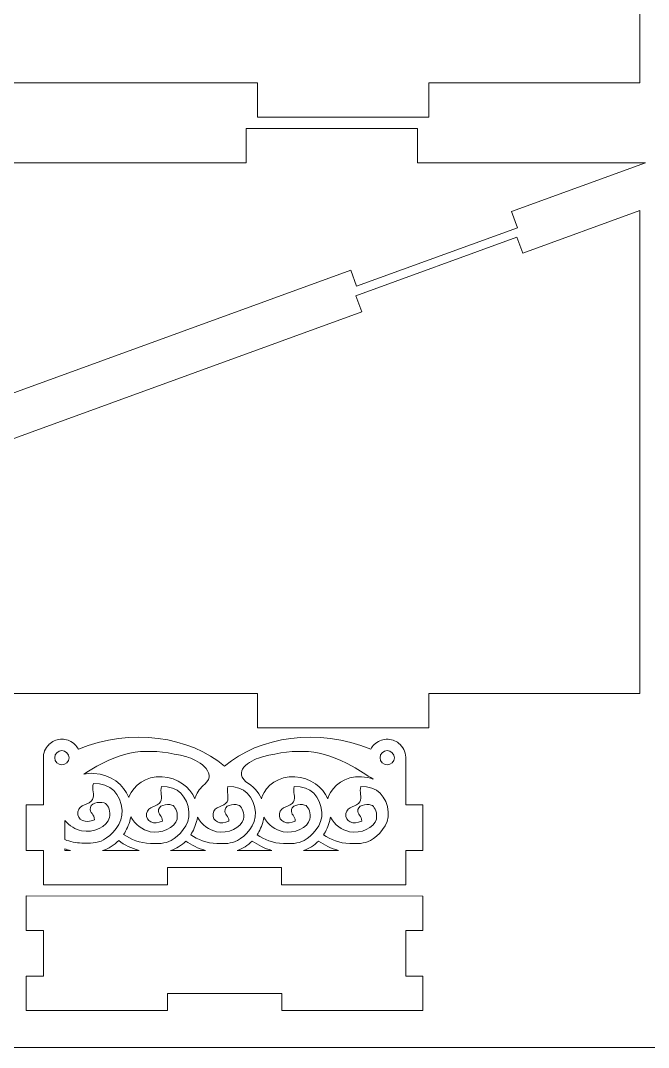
# Model space of a CAD drawing. Header units: millimetres. Extents: x -450 to 450, y -635 to 635.
# Drawn here: x -88.5 to 21.5, y 35.2 to 215.1 of the extents above; entities that cross this region are included whole.
import ezdxf

# ---------------------------------------------------------------- set-up
doc = ezdxf.new("R2010")
doc.units = ezdxf.units.MM
doc.header["$MEASUREMENT"] = 0
doc.layers.add('Camada 1', color=7, linetype='Continuous')

msp = doc.modelspace()

# ---------------------------------------------------------------- linework, layer by layer
at = {"layer": 'Camada 1', "color": 254, "lineweight": 20}
msp.add_lwpolyline([(-450, 35.1801), (450, 35.1801), (450, 635.1801), (-450, 635.1801), (-450, 35.1801)], close=True, dxfattribs=at)
at = {"layer": 'Camada 1', "color": 250, "lineweight": 20}
for points, knots in [([(-162.775, 230.2878), (-162.775, 230.2878), (-30.6665, 278.3714), (-30.6665, 278.3714), (-30.6665, 278.3714), (-30.6665, 278.3714), (-29.6405, 275.5523), (-29.6405, 275.5523), (-29.6405, 275.5523), (-29.6405, 275.5523), (-1.4497, 285.8129), (-1.4497, 285.8129), (-1.4497, 285.8129), (-1.4497, 285.8129), (-2.4757, 288.632), (-2.4757, 288.632), (-2.4757, 288.632), (-2.4757, 288.632), (21.0166, 297.1825), (21.0166, 297.1825), (21.0166, 297.1825), (21.0166, 297.1825), (-18.9834, 297.1825), (-18.9834, 297.1825), (-18.9834, 297.1825), (-18.9834, 297.1825), (-18.9834, 303.1825), (-18.9834, 303.1825), (-18.9834, 303.1825), (-18.9834, 303.1825), (-48.9834, 303.1825), (-48.9834, 303.1825), (-48.9834, 303.1825), (-48.9834, 303.1825), (-48.9834, 297.1825), (-48.9834, 297.1825), (-48.9834, 297.1825), (-48.9834, 297.1825), (-144.4986, 297.1825), (-144.4986, 297.1825), (-144.4986, 297.1825), (-144.4986, 297.1825), (-144.4986, 303.1825), (-144.4986, 303.1825), (-144.4986, 303.1825), (-144.4986, 303.1825), (-174.4986, 303.1825), (-174.4986, 303.1825), (-174.4986, 303.1825), (-174.4986, 303.1825), (-174.4986, 297.1825), (-174.4986, 297.1825), (-174.4986, 297.1825), (-174.4986, 297.1825), (-211.4986, 297.1825), (-211.4986, 297.1825), (-211.4986, 297.1825), (-211.4986, 297.1825), (-211.4986, 212.5539), (-211.4986, 212.5539), (-211.4986, 212.5539), (-211.4986, 212.5539), (-190.9658, 220.0272), (-190.9658, 220.0272), (-190.9658, 220.0272), (-190.9658, 220.0272), (-189.9397, 217.2081), (-189.9397, 217.2081), (-189.9397, 217.2081), (-189.9397, 217.2081), (-161.749, 227.4687), (-161.749, 227.4687), (-161.749, 227.4687), (-161.749, 227.4687), (-162.775, 230.2878), (-162.775, 230.2878)], [0, 0, 0, 0, 0.05, 0.05, 0.05, 0.05, 0.1, 0.1, 0.1, 0.1, 0.15, 0.15, 0.15, 0.15, 0.2, 0.2, 0.2, 0.2, 0.25, 0.25, 0.25, 0.25, 0.3, 0.3, 0.3, 0.3, 0.35, 0.35, 0.35, 0.35, 0.4, 0.4, 0.4, 0.4, 0.45, 0.45, 0.45, 0.45, 0.5, 0.5, 0.5, 0.5, 0.55, 0.55, 0.55, 0.55, 0.6, 0.6, 0.6, 0.6, 0.65, 0.65, 0.65, 0.65, 0.7, 0.7, 0.7, 0.7, 0.75, 0.75, 0.75, 0.75, 0.8, 0.8, 0.8, 0.8, 0.85, 0.85, 0.85, 0.85, 0.9, 0.9, 0.9, 0.9, 1, 1, 1, 1]), ([(-28.7208, 271.0796), (-28.7208, 271.0796), (-160.8293, 222.996), (-160.8293, 222.996), (-160.8293, 222.996), (-160.8293, 222.996), (-161.8553, 225.8151), (-161.8553, 225.8151), (-161.8553, 225.8151), (-161.8553, 225.8151), (-190.0461, 215.5545), (-190.0461, 215.5545), (-190.0461, 215.5545), (-190.0461, 215.5545), (-189.0201, 212.7354), (-189.0201, 212.7354), (-189.0201, 212.7354), (-189.0201, 212.7354), (-212.5124, 204.1849), (-212.5124, 204.1849), (-212.5124, 204.1849), (-212.5124, 204.1849), (-172.5124, 204.1849), (-172.5124, 204.1849), (-172.5124, 204.1849), (-172.5124, 204.1849), (-172.5124, 198.1849), (-172.5124, 198.1849), (-172.5124, 198.1849), (-172.5124, 198.1849), (-142.5124, 198.1849), (-142.5124, 198.1849), (-142.5124, 198.1849), (-142.5124, 198.1849), (-142.5124, 204.1849), (-142.5124, 204.1849), (-142.5124, 204.1849), (-142.5124, 204.1849), (-46.9972, 204.1849), (-46.9972, 204.1849), (-46.9972, 204.1849), (-46.9972, 204.1849), (-46.9972, 198.1849), (-46.9972, 198.1849), (-46.9972, 198.1849), (-46.9972, 198.1849), (-16.9972, 198.1849), (-16.9972, 198.1849), (-16.9972, 198.1849), (-16.9972, 198.1849), (-16.9972, 204.1849), (-16.9972, 204.1849), (-16.9972, 204.1849), (-16.9972, 204.1849), (20.0028, 204.1849), (20.0028, 204.1849), (20.0028, 204.1849), (20.0028, 204.1849), (20.0028, 288.8135), (20.0028, 288.8135), (20.0028, 288.8135), (20.0028, 288.8135), (-0.53, 281.3402), (-0.53, 281.3402), (-0.53, 281.3402), (-0.53, 281.3402), (-1.5561, 284.1593), (-1.5561, 284.1593), (-1.5561, 284.1593), (-1.5561, 284.1593), (-29.7468, 273.8987), (-29.7468, 273.8987), (-29.7468, 273.8987), (-29.7468, 273.8987), (-28.7208, 271.0796), (-28.7208, 271.0796)], [0, 0, 0, 0, 0.05, 0.05, 0.05, 0.05, 0.1, 0.1, 0.1, 0.1, 0.15, 0.15, 0.15, 0.15, 0.2, 0.2, 0.2, 0.2, 0.25, 0.25, 0.25, 0.25, 0.3, 0.3, 0.3, 0.3, 0.35, 0.35, 0.35, 0.35, 0.4, 0.4, 0.4, 0.4, 0.45, 0.45, 0.45, 0.45, 0.5, 0.5, 0.5, 0.5, 0.55, 0.55, 0.55, 0.55, 0.6, 0.6, 0.6, 0.6, 0.65, 0.65, 0.65, 0.65, 0.7, 0.7, 0.7, 0.7, 0.75, 0.75, 0.75, 0.75, 0.8, 0.8, 0.8, 0.8, 0.85, 0.85, 0.85, 0.85, 0.9, 0.9, 0.9, 0.9, 1, 1, 1, 1]), ([(-162.775, 123.2902), (-162.775, 123.2902), (-30.6665, 171.3738), (-30.6665, 171.3738), (-30.6665, 171.3738), (-30.6665, 171.3738), (-29.6405, 168.5547), (-29.6405, 168.5547), (-29.6405, 168.5547), (-29.6405, 168.5547), (-1.4497, 178.8153), (-1.4497, 178.8153), (-1.4497, 178.8153), (-1.4497, 178.8153), (-2.4757, 181.6344), (-2.4757, 181.6344), (-2.4757, 181.6344), (-2.4757, 181.6344), (21.0166, 190.1849), (21.0166, 190.1849), (21.0166, 190.1849), (21.0166, 190.1849), (-18.9834, 190.1849), (-18.9834, 190.1849), (-18.9834, 190.1849), (-18.9834, 190.1849), (-18.9834, 196.1849), (-18.9834, 196.1849), (-18.9834, 196.1849), (-18.9834, 196.1849), (-48.9834, 196.1849), (-48.9834, 196.1849), (-48.9834, 196.1849), (-48.9834, 196.1849), (-48.9834, 190.1849), (-48.9834, 190.1849), (-48.9834, 190.1849), (-48.9834, 190.1849), (-144.4986, 190.1849), (-144.4986, 190.1849), (-144.4986, 190.1849), (-144.4986, 190.1849), (-144.4986, 196.1849), (-144.4986, 196.1849), (-144.4986, 196.1849), (-144.4986, 196.1849), (-174.4986, 196.1849), (-174.4986, 196.1849), (-174.4986, 196.1849), (-174.4986, 196.1849), (-174.4986, 190.1849), (-174.4986, 190.1849), (-174.4986, 190.1849), (-174.4986, 190.1849), (-211.4986, 190.1849), (-211.4986, 190.1849), (-211.4986, 190.1849), (-211.4986, 190.1849), (-211.4986, 105.5563), (-211.4986, 105.5563), (-211.4986, 105.5563), (-211.4986, 105.5563), (-190.9658, 113.0296), (-190.9658, 113.0296), (-190.9658, 113.0296), (-190.9658, 113.0296), (-189.9397, 110.2105), (-189.9397, 110.2105), (-189.9397, 110.2105), (-189.9397, 110.2105), (-161.749, 120.4711), (-161.749, 120.4711), (-161.749, 120.4711), (-161.749, 120.4711), (-162.775, 123.2902), (-162.775, 123.2902)], [0, 0, 0, 0, 0.05, 0.05, 0.05, 0.05, 0.1, 0.1, 0.1, 0.1, 0.15, 0.15, 0.15, 0.15, 0.2, 0.2, 0.2, 0.2, 0.25, 0.25, 0.25, 0.25, 0.3, 0.3, 0.3, 0.3, 0.35, 0.35, 0.35, 0.35, 0.4, 0.4, 0.4, 0.4, 0.45, 0.45, 0.45, 0.45, 0.5, 0.5, 0.5, 0.5, 0.55, 0.55, 0.55, 0.55, 0.6, 0.6, 0.6, 0.6, 0.65, 0.65, 0.65, 0.65, 0.7, 0.7, 0.7, 0.7, 0.75, 0.75, 0.75, 0.75, 0.8, 0.8, 0.8, 0.8, 0.85, 0.85, 0.85, 0.85, 0.9, 0.9, 0.9, 0.9, 1, 1, 1, 1]), ([(-28.7208, 164.082), (-28.7208, 164.082), (-160.8293, 115.9984), (-160.8293, 115.9984), (-160.8293, 115.9984), (-160.8293, 115.9984), (-161.8553, 118.8175), (-161.8553, 118.8175), (-161.8553, 118.8175), (-161.8553, 118.8175), (-190.0461, 108.5569), (-190.0461, 108.5569), (-190.0461, 108.5569), (-190.0461, 108.5569), (-189.0201, 105.7378), (-189.0201, 105.7378), (-189.0201, 105.7378), (-189.0201, 105.7378), (-212.5124, 97.1873), (-212.5124, 97.1873), (-212.5124, 97.1873), (-212.5124, 97.1873), (-172.5124, 97.1873), (-172.5124, 97.1873), (-172.5124, 97.1873), (-172.5124, 97.1873), (-172.5124, 91.1873), (-172.5124, 91.1873), (-172.5124, 91.1873), (-172.5124, 91.1873), (-142.5124, 91.1873), (-142.5124, 91.1873), (-142.5124, 91.1873), (-142.5124, 91.1873), (-142.5124, 97.1873), (-142.5124, 97.1873), (-142.5124, 97.1873), (-142.5124, 97.1873), (-46.9972, 97.1873), (-46.9972, 97.1873), (-46.9972, 97.1873), (-46.9972, 97.1873), (-46.9972, 91.1873), (-46.9972, 91.1873), (-46.9972, 91.1873), (-46.9972, 91.1873), (-16.9972, 91.1873), (-16.9972, 91.1873), (-16.9972, 91.1873), (-16.9972, 91.1873), (-16.9972, 97.1873), (-16.9972, 97.1873), (-16.9972, 97.1873), (-16.9972, 97.1873), (20.0028, 97.1873), (20.0028, 97.1873), (20.0028, 97.1873), (20.0028, 97.1873), (20.0028, 181.8159), (20.0028, 181.8159), (20.0028, 181.8159), (20.0028, 181.8159), (-0.53, 174.3426), (-0.53, 174.3426), (-0.53, 174.3426), (-0.53, 174.3426), (-1.5561, 177.1617), (-1.5561, 177.1617), (-1.5561, 177.1617), (-1.5561, 177.1617), (-29.7468, 166.9011), (-29.7468, 166.9011), (-29.7468, 166.9011), (-29.7468, 166.9011), (-28.7208, 164.082), (-28.7208, 164.082)], [0, 0, 0, 0, 0.05, 0.05, 0.05, 0.05, 0.1, 0.1, 0.1, 0.1, 0.15, 0.15, 0.15, 0.15, 0.2, 0.2, 0.2, 0.2, 0.25, 0.25, 0.25, 0.25, 0.3, 0.3, 0.3, 0.3, 0.35, 0.35, 0.35, 0.35, 0.4, 0.4, 0.4, 0.4, 0.45, 0.45, 0.45, 0.45, 0.5, 0.5, 0.5, 0.5, 0.55, 0.55, 0.55, 0.55, 0.6, 0.6, 0.6, 0.6, 0.65, 0.65, 0.65, 0.65, 0.7, 0.7, 0.7, 0.7, 0.75, 0.75, 0.75, 0.75, 0.8, 0.8, 0.8, 0.8, 0.85, 0.85, 0.85, 0.85, 0.9, 0.9, 0.9, 0.9, 1, 1, 1, 1]), ([(-27.1446, 87.4483), (-36.3637, 91.2629), (-46.6922, 89.6362), (-52.7638, 84.4697), (-52.7638, 84.4697), (-58.8354, 89.6362), (-69.1643, 91.263), (-78.3836, 87.4483), (-78.3836, 87.4483), (-78.536, 87.7396), (-78.7353, 88.0126), (-78.9818, 88.2557), (-78.9818, 88.2557), (-79.5486, 88.8146), (-80.2694, 89.1232), (-81.0062, 89.1815), (-81.0062, 89.1815), (-81.1791, 89.1953), (-81.3529, 89.1952), (-81.5258, 89.1812), (-81.5258, 89.1812), (-82.2613, 89.1221), (-82.9804, 88.8136), (-83.5461, 88.2557), (-83.5461, 88.2557), (-83.5461, 88.2557), (-83.5748, 88.2269), (-83.5748, 88.2269), (-83.5748, 88.2269), (-84.1939, 87.6009), (-84.5324, 86.7506), (-84.5131, 85.8704), (-84.5131, 85.8704), (-84.5131, 85.8704), (-84.5139, 85.8143), (-84.5139, 85.8143), (-84.5139, 85.8143), (-84.5139, 85.8143), (-84.5139, 77.6918), (-84.5139, 77.6918), (-84.5139, 77.6918), (-84.5139, 77.6918), (-87.5139, 77.6918), (-87.5139, 77.6918), (-87.5139, 77.6918), (-87.5139, 77.6918), (-87.5139, 69.6919), (-87.5139, 69.6919), (-87.5139, 69.6919), (-87.5139, 69.6919), (-84.5139, 69.6919), (-84.5139, 69.6919), (-84.5139, 69.6919), (-84.5139, 69.6919), (-84.5139, 63.6919), (-84.5139, 63.6919), (-84.5139, 63.6919), (-84.5139, 63.6919), (-62.764, 63.6919), (-62.764, 63.6919), (-62.764, 63.6919), (-62.764, 63.6919), (-62.764, 66.6919), (-62.764, 66.6919), (-62.764, 66.6919), (-62.764, 66.6919), (-42.7641, 66.6919), (-42.7641, 66.6919), (-42.7641, 66.6919), (-42.7641, 66.6919), (-42.7641, 63.6919), (-42.7641, 63.6919), (-42.7641, 63.6919), (-42.7641, 63.6919), (-21.0142, 63.6919), (-21.0142, 63.6919), (-21.0142, 63.6919), (-21.0142, 63.6919), (-21.0158, 69.6919), (-21.0158, 69.6919), (-21.0158, 69.6919), (-21.0158, 69.6919), (-18.0142, 69.6919), (-18.0142, 69.6919), (-18.0142, 69.6919), (-18.0142, 69.6919), (-18.0142, 77.6918), (-18.0142, 77.6918), (-18.0142, 77.6918), (-18.0142, 77.6918), (-21.018, 77.6918), (-21.018, 77.6918), (-21.018, 77.6918), (-21.018, 77.6918), (-21.0202, 85.7301), (-21.0202, 85.7301), (-21.0202, 85.7301), (-21.0118, 86.639), (-21.2836, 87.5669), (-21.982, 88.2557), (-21.982, 88.2557), (-22.5743, 88.8399), (-23.3349, 89.1506), (-24.1063, 89.1879), (-24.1063, 89.1879), (-24.2156, 89.1932), (-24.3252, 89.193), (-24.4345, 89.1873), (-24.4345, 89.1873), (-25.2016, 89.1473), (-25.9572, 88.8367), (-26.5464, 88.2557), (-26.5464, 88.2557), (-26.7929, 88.0126), (-26.9922, 87.7396), (-27.1446, 87.4483)], [0, 0, 0, 0, 0.03333333, 0.03333333, 0.03333333, 0.03333333, 0.06666667, 0.06666667, 0.06666667, 0.06666667, 0.1, 0.1, 0.1, 0.1, 0.13333333, 0.13333333, 0.13333333, 0.13333333, 0.16666667, 0.16666667, 0.16666667, 0.16666667, 0.2, 0.2, 0.2, 0.2, 0.23333333, 0.23333333, 0.23333333, 0.23333333, 0.26666667, 0.26666667, 0.26666667, 0.26666667, 0.3, 0.3, 0.3, 0.3, 0.33333333, 0.33333333, 0.33333333, 0.33333333, 0.36666667, 0.36666667, 0.36666667, 0.36666667, 0.4, 0.4, 0.4, 0.4, 0.43333333, 0.43333333, 0.43333333, 0.43333333, 0.46666667, 0.46666667, 0.46666667, 0.46666667, 0.5, 0.5, 0.5, 0.5, 0.53333333, 0.53333333, 0.53333333, 0.53333333, 0.56666667, 0.56666667, 0.56666667, 0.56666667, 0.6, 0.6, 0.6, 0.6, 0.63333333, 0.63333333, 0.63333333, 0.63333333, 0.66666667, 0.66666667, 0.66666667, 0.66666667, 0.7, 0.7, 0.7, 0.7, 0.73333333, 0.73333333, 0.73333333, 0.73333333, 0.76666667, 0.76666667, 0.76666667, 0.76666667, 0.8, 0.8, 0.8, 0.8, 0.83333333, 0.83333333, 0.83333333, 0.83333333, 0.86666667, 0.86666667, 0.86666667, 0.86666667, 0.9, 0.9, 0.9, 0.9, 0.93333333, 0.93333333, 0.93333333, 0.93333333, 1, 1, 1, 1]), ([(-80.014, 85.9418), (-80.014, 85.2587), (-80.5865, 84.6918), (-81.264, 84.6918), (-81.264, 84.6918), (-81.9471, 84.6918), (-82.514, 85.2643), (-82.514, 85.9418), (-82.514, 85.9418), (-82.514, 86.6248), (-81.9415, 87.1918), (-81.264, 87.1918), (-81.264, 87.1918), (-80.5809, 87.1918), (-80.014, 86.6192), (-80.014, 85.9418)], [0, 0, 0, 0, 0.2, 0.2, 0.2, 0.2, 0.4, 0.4, 0.4, 0.4, 0.6, 0.6, 0.6, 0.6, 1, 1, 1, 1]), ([(-69.4529, 79.1922), (-69.4529, 79.1922), (-69.5257, 78.9787), (-69.5257, 78.9787), (-69.5257, 78.9787), (-70.4315, 81.2332), (-72.6567, 83.0213), (-75.6462, 83.2092), (-75.6462, 83.2092), (-76.2666, 83.2482), (-76.8599, 83.1956), (-77.4168, 83.0712), (-77.4168, 83.0712), (-76.6908, 83.5364), (-75.9344, 84.0114), (-75.1269, 84.4667), (-75.1269, 84.4667), (-69.6585, 87.5501), (-65.4243, 87.6193), (-59.3921, 86.1), (-59.3921, 86.1), (-57.7844, 85.6951), (-53.8132, 83.4925), (-56.2295, 81.2995), (-56.2295, 81.2995), (-56.9813, 80.6933), (-57.5325, 79.9438), (-57.8112, 79.1922), (-57.8112, 79.1922), (-57.865, 79.0473), (-57.9104, 78.903), (-57.948, 78.7595), (-57.948, 78.7595), (-58.8626, 80.8244), (-60.9491, 82.4388), (-63.7235, 82.6131), (-63.7235, 82.6131), (-66.5448, 82.7904), (-68.7838, 80.9967), (-69.4529, 79.1922)], [0, 0, 0, 0, 0.09090909, 0.09090909, 0.09090909, 0.09090909, 0.18181818, 0.18181818, 0.18181818, 0.18181818, 0.27272727, 0.27272727, 0.27272727, 0.27272727, 0.36363636, 0.36363636, 0.36363636, 0.36363636, 0.45454545, 0.45454545, 0.45454545, 0.45454545, 0.54545455, 0.54545455, 0.54545455, 0.54545455, 0.63636364, 0.63636364, 0.63636364, 0.63636364, 0.72727273, 0.72727273, 0.72727273, 0.72727273, 0.81818182, 0.81818182, 0.81818182, 0.81818182, 1, 1, 1, 1]), ([(-40.4402, 82.6131), (-43.2615, 82.7904), (-45.5005, 80.9967), (-46.1696, 79.1922), (-46.1696, 79.1922), (-46.2234, 79.0472), (-46.2687, 78.9028), (-46.3063, 78.7593), (-46.3063, 78.7593), (-46.8424, 79.9696), (-47.781, 81.0249), (-49.0256, 81.7273), (-49.0256, 81.7273), (-51.4419, 83.92), (-47.7438, 85.6951), (-46.136, 86.1), (-46.136, 86.1), (-40.1038, 87.6194), (-35.8696, 87.5501), (-30.4013, 84.4667), (-30.4013, 84.4667), (-29.0668, 83.7141), (-27.8716, 82.9085), (-26.7231, 82.1807), (-26.7231, 82.1807), (-27.3592, 82.4158), (-28.0541, 82.5663), (-28.7986, 82.6131), (-28.7986, 82.6131), (-31.6198, 82.7904), (-33.8588, 80.9967), (-34.5279, 79.1922), (-34.5279, 79.1922), (-34.5817, 79.0472), (-34.627, 78.9028), (-34.6646, 78.7593), (-34.6646, 78.7593), (-35.5793, 80.8244), (-37.6657, 82.4388), (-40.4402, 82.6131)], [0, 0, 0, 0, 0.09090909, 0.09090909, 0.09090909, 0.09090909, 0.18181818, 0.18181818, 0.18181818, 0.18181818, 0.27272727, 0.27272727, 0.27272727, 0.27272727, 0.36363636, 0.36363636, 0.36363636, 0.36363636, 0.45454545, 0.45454545, 0.45454545, 0.45454545, 0.54545455, 0.54545455, 0.54545455, 0.54545455, 0.63636364, 0.63636364, 0.63636364, 0.63636364, 0.72727273, 0.72727273, 0.72727273, 0.72727273, 0.81818182, 0.81818182, 0.81818182, 0.81818182, 1, 1, 1, 1]), ([(-24.2642, 84.6918), (-24.9473, 84.6918), (-25.5142, 85.2643), (-25.5142, 85.9418), (-25.5142, 85.9418), (-25.5142, 86.6248), (-24.9417, 87.1918), (-24.2642, 87.1918), (-24.2642, 87.1918), (-23.5811, 87.1918), (-23.0142, 86.6192), (-23.0142, 85.9418), (-23.0142, 85.9418), (-23.0142, 85.2587), (-23.5867, 84.6918), (-24.2642, 84.6918)], [0, 0, 0, 0, 0.2, 0.2, 0.2, 0.2, 0.4, 0.4, 0.4, 0.4, 0.6, 0.6, 0.6, 0.6, 1, 1, 1, 1]), ([(-70.7212, 76.7536), (-70.5005, 74.3708), (-72.5855, 72.2855), (-73.9727, 71.5492), (-73.9727, 71.5492), (-75.0842, 70.9592), (-76.441, 70.9182), (-77.7509, 70.9815), (-77.7509, 70.9815), (-78.8512, 71.0345), (-79.837, 71.2504), (-80.7235, 71.5946), (-80.7235, 71.5946), (-80.7235, 71.5946), (-80.7235, 74.9472), (-80.7235, 74.9472), (-80.7235, 74.9472), (-79.9428, 74.0267), (-78.875, 73.3725), (-77.8122, 73.15), (-77.8122, 73.15), (-75.7748, 72.7238), (-73.2883, 73.8065), (-72.8976, 75.4546), (-72.8976, 75.4546), (-72.6675, 76.4252), (-73.1551, 77.626), (-73.5994, 77.9161), (-73.5994, 77.9161), (-74.1892, 78.3006), (-76.0873, 78.1994), (-76.2672, 77.2231), (-76.2672, 77.2231), (-76.4641, 76.1569), (-75.54, 76.1619), (-75.5743, 75.0716), (-75.5743, 75.0716), (-77.0984, 74.3635), (-78.6732, 74.9461), (-78.4592, 76.4662), (-78.4592, 76.4662), (-78.264, 77.8538), (-76.4389, 77.6407), (-75.912, 78.6285), (-75.912, 78.6285), (-75.461, 79.4736), (-76.0577, 80.4553), (-75.7541, 81.4232), (-75.7541, 81.4232), (-72.7051, 81.5688), (-70.9782, 79.5346), (-70.7212, 76.7536)], [0, 0, 0, 0, 0.07142857, 0.07142857, 0.07142857, 0.07142857, 0.14285714, 0.14285714, 0.14285714, 0.14285714, 0.21428571, 0.21428571, 0.21428571, 0.21428571, 0.28571429, 0.28571429, 0.28571429, 0.28571429, 0.35714286, 0.35714286, 0.35714286, 0.35714286, 0.42857143, 0.42857143, 0.42857143, 0.42857143, 0.5, 0.5, 0.5, 0.5, 0.57142857, 0.57142857, 0.57142857, 0.57142857, 0.64285714, 0.64285714, 0.64285714, 0.64285714, 0.71428571, 0.71428571, 0.71428571, 0.71428571, 0.78571429, 0.78571429, 0.78571429, 0.78571429, 0.85714286, 0.85714286, 0.85714286, 0.85714286, 1, 1, 1, 1]), ([(-59.0093, 76.4339), (-58.798, 74.1529), (-60.7938, 72.1568), (-62.1216, 71.452), (-62.1216, 71.452), (-63.1856, 70.8873), (-64.4843, 70.848), (-65.7382, 70.9086), (-65.7382, 70.9086), (-67.6326, 70.9999), (-69.1725, 71.5952), (-70.4421, 72.5034), (-70.4421, 72.5034), (-69.9517, 73.2475), (-69.5537, 74.1352), (-69.2765, 75.183), (-69.2765, 75.183), (-69.2413, 75.316), (-69.2115, 75.4493), (-69.1859, 75.5829), (-69.1859, 75.5829), (-68.4642, 74.2462), (-67.1263, 73.2626), (-65.7969, 72.9843), (-65.7969, 72.9843), (-63.8466, 72.5764), (-61.4665, 73.6128), (-61.0925, 75.1903), (-61.0925, 75.1903), (-60.8723, 76.1194), (-61.339, 77.2688), (-61.7643, 77.5465), (-61.7643, 77.5465), (-62.3289, 77.9146), (-64.1458, 77.8177), (-64.318, 76.8832), (-64.318, 76.8832), (-64.5064, 75.8626), (-63.6219, 75.8674), (-63.6547, 74.8237), (-63.6547, 74.8237), (-65.1136, 74.1459), (-66.621, 74.7036), (-66.4162, 76.1587), (-66.4162, 76.1587), (-66.2293, 77.4869), (-64.4823, 77.2829), (-63.978, 78.2284), (-63.978, 78.2284), (-63.5463, 79.0374), (-64.1174, 79.9771), (-63.8268, 80.9036), (-63.8268, 80.9036), (-60.9083, 81.0429), (-59.2553, 79.0958), (-59.0093, 76.4339)], [0, 0, 0, 0, 0.06666667, 0.06666667, 0.06666667, 0.06666667, 0.13333333, 0.13333333, 0.13333333, 0.13333333, 0.2, 0.2, 0.2, 0.2, 0.26666667, 0.26666667, 0.26666667, 0.26666667, 0.33333333, 0.33333333, 0.33333333, 0.33333333, 0.4, 0.4, 0.4, 0.4, 0.46666667, 0.46666667, 0.46666667, 0.46666667, 0.53333333, 0.53333333, 0.53333333, 0.53333333, 0.6, 0.6, 0.6, 0.6, 0.66666667, 0.66666667, 0.66666667, 0.66666667, 0.73333333, 0.73333333, 0.73333333, 0.73333333, 0.8, 0.8, 0.8, 0.8, 0.86666667, 0.86666667, 0.86666667, 0.86666667, 1, 1, 1, 1]), ([(-50.48, 71.452), (-51.544, 70.8873), (-52.8427, 70.848), (-54.0966, 70.9086), (-54.0966, 70.9086), (-55.9409, 70.9975), (-57.449, 71.5641), (-58.699, 72.432), (-58.699, 72.432), (-58.2494, 73.1306), (-57.8835, 73.9584), (-57.6264, 74.9304), (-57.6264, 74.9304), (-57.5752, 75.1239), (-57.5354, 75.3182), (-57.5052, 75.5129), (-57.5052, 75.5129), (-56.7751, 74.2119), (-55.4614, 73.2577), (-54.1553, 72.9843), (-54.1553, 72.9843), (-52.205, 72.5764), (-49.8249, 73.6128), (-49.4509, 75.1903), (-49.4509, 75.1903), (-49.2307, 76.1194), (-49.6974, 77.2688), (-50.1227, 77.5465), (-50.1227, 77.5465), (-50.6873, 77.9146), (-52.5042, 77.8177), (-52.6764, 76.8832), (-52.6764, 76.8832), (-52.8648, 75.8626), (-51.9803, 75.8674), (-52.0131, 74.8237), (-52.0131, 74.8237), (-53.472, 74.1459), (-54.9794, 74.7036), (-54.7746, 76.1587), (-54.7746, 76.1587), (-54.5877, 77.4869), (-52.8407, 77.2829), (-52.3364, 78.2284), (-52.3364, 78.2284), (-51.9047, 79.0374), (-52.4758, 79.9771), (-52.1852, 80.9036), (-52.1852, 80.9036), (-49.2667, 81.0429), (-47.6137, 79.0958), (-47.3677, 76.4339), (-47.3677, 76.4339), (-47.1564, 74.1529), (-49.1522, 72.1568), (-50.48, 71.452)], [0, 0, 0, 0, 0.06666667, 0.06666667, 0.06666667, 0.06666667, 0.13333333, 0.13333333, 0.13333333, 0.13333333, 0.2, 0.2, 0.2, 0.2, 0.26666667, 0.26666667, 0.26666667, 0.26666667, 0.33333333, 0.33333333, 0.33333333, 0.33333333, 0.4, 0.4, 0.4, 0.4, 0.46666667, 0.46666667, 0.46666667, 0.46666667, 0.53333333, 0.53333333, 0.53333333, 0.53333333, 0.6, 0.6, 0.6, 0.6, 0.66666667, 0.66666667, 0.66666667, 0.66666667, 0.73333333, 0.73333333, 0.73333333, 0.73333333, 0.8, 0.8, 0.8, 0.8, 0.86666667, 0.86666667, 0.86666667, 0.86666667, 1, 1, 1, 1]), ([(-40.5435, 80.9036), (-37.625, 81.0429), (-35.972, 79.0958), (-35.726, 76.4339), (-35.726, 76.4339), (-35.5147, 74.1529), (-37.5105, 72.1568), (-38.8383, 71.452), (-38.8383, 71.452), (-39.9023, 70.8873), (-41.201, 70.848), (-42.4549, 70.9086), (-42.4549, 70.9086), (-44.2992, 70.9975), (-45.8074, 71.5641), (-47.0574, 72.432), (-47.0574, 72.432), (-46.6078, 73.1306), (-46.2419, 73.9584), (-45.9848, 74.9304), (-45.9848, 74.9304), (-45.9336, 75.1239), (-45.8937, 75.3181), (-45.8636, 75.5127), (-45.8636, 75.5127), (-45.1334, 74.2119), (-43.8196, 73.2578), (-42.5136, 72.9843), (-42.5136, 72.9843), (-40.5633, 72.5764), (-38.1832, 73.6128), (-37.8092, 75.1903), (-37.8092, 75.1903), (-37.589, 76.1194), (-38.0557, 77.2688), (-38.481, 77.5465), (-38.481, 77.5465), (-39.0456, 77.9146), (-40.8625, 77.8177), (-41.0347, 76.8832), (-41.0347, 76.8832), (-41.2231, 75.8626), (-40.3386, 75.8674), (-40.3714, 74.8237), (-40.3714, 74.8237), (-41.8303, 74.1459), (-43.3377, 74.7036), (-43.1329, 76.1587), (-43.1329, 76.1587), (-42.946, 77.4869), (-41.199, 77.2829), (-40.6947, 78.2284), (-40.6947, 78.2284), (-40.263, 79.0374), (-40.8341, 79.9771), (-40.5435, 80.9036)], [0, 0, 0, 0, 0.06666667, 0.06666667, 0.06666667, 0.06666667, 0.13333333, 0.13333333, 0.13333333, 0.13333333, 0.2, 0.2, 0.2, 0.2, 0.26666667, 0.26666667, 0.26666667, 0.26666667, 0.33333333, 0.33333333, 0.33333333, 0.33333333, 0.4, 0.4, 0.4, 0.4, 0.46666667, 0.46666667, 0.46666667, 0.46666667, 0.53333333, 0.53333333, 0.53333333, 0.53333333, 0.6, 0.6, 0.6, 0.6, 0.66666667, 0.66666667, 0.66666667, 0.66666667, 0.73333333, 0.73333333, 0.73333333, 0.73333333, 0.8, 0.8, 0.8, 0.8, 0.86666667, 0.86666667, 0.86666667, 0.86666667, 1, 1, 1, 1]), ([(-24.0844, 76.4339), (-23.8731, 74.1529), (-25.8689, 72.1568), (-27.1967, 71.452), (-27.1967, 71.452), (-28.2607, 70.8873), (-29.5594, 70.848), (-30.8133, 70.9086), (-30.8133, 70.9086), (-32.6575, 70.9975), (-34.1657, 71.5641), (-35.4157, 72.432), (-35.4157, 72.432), (-34.9661, 73.1306), (-34.6002, 73.9584), (-34.3431, 74.9304), (-34.3431, 74.9304), (-34.2919, 75.1239), (-34.252, 75.3181), (-34.2219, 75.5127), (-34.2219, 75.5127), (-33.4917, 74.2119), (-32.1779, 73.2578), (-30.872, 72.9843), (-30.872, 72.9843), (-28.9217, 72.5764), (-26.5416, 73.6128), (-26.1676, 75.1903), (-26.1676, 75.1903), (-25.9474, 76.1194), (-26.4141, 77.2688), (-26.8394, 77.5465), (-26.8394, 77.5465), (-27.404, 77.9146), (-29.2209, 77.8177), (-29.3931, 76.8832), (-29.3931, 76.8832), (-29.5815, 75.8626), (-28.697, 75.8674), (-28.7298, 74.8237), (-28.7298, 74.8237), (-30.1887, 74.1459), (-31.696, 74.7036), (-31.4912, 76.1587), (-31.4912, 76.1587), (-31.3043, 77.4869), (-29.5574, 77.2829), (-29.0531, 78.2284), (-29.0531, 78.2284), (-28.6214, 79.0374), (-29.1925, 79.9771), (-28.9019, 80.9036), (-28.9019, 80.9036), (-25.9834, 81.0429), (-24.3304, 79.0958), (-24.0844, 76.4339)], [0, 0, 0, 0, 0.06666667, 0.06666667, 0.06666667, 0.06666667, 0.13333333, 0.13333333, 0.13333333, 0.13333333, 0.2, 0.2, 0.2, 0.2, 0.26666667, 0.26666667, 0.26666667, 0.26666667, 0.33333333, 0.33333333, 0.33333333, 0.33333333, 0.4, 0.4, 0.4, 0.4, 0.46666667, 0.46666667, 0.46666667, 0.46666667, 0.53333333, 0.53333333, 0.53333333, 0.53333333, 0.6, 0.6, 0.6, 0.6, 0.66666667, 0.66666667, 0.66666667, 0.66666667, 0.73333333, 0.73333333, 0.73333333, 0.73333333, 0.8, 0.8, 0.8, 0.8, 0.86666667, 0.86666667, 0.86666667, 0.86666667, 1, 1, 1, 1]), ([(-71.3092, 71.4249), (-70.2926, 70.6679), (-69.0543, 70.0637), (-67.7385, 69.6919), (-67.7385, 69.6919), (-67.7385, 69.6919), (-74.1248, 69.6919), (-74.1248, 69.6919), (-74.1248, 69.6919), (-73.0841, 70.0331), (-72.1207, 70.5968), (-71.3092, 71.4249)], [0, 0, 0, 0, 0.25, 0.25, 0.25, 0.25, 0.5, 0.5, 0.5, 0.5, 1, 1, 1, 1]), ([(-59.5594, 71.3459), (-58.5635, 70.6258), (-57.366, 70.0508), (-56.0963, 69.6919), (-56.0963, 69.6919), (-56.0963, 69.6919), (-62.2141, 69.6919), (-62.2141, 69.6919), (-62.2141, 69.6919), (-61.2328, 70.0219), (-60.325, 70.5604), (-59.5594, 71.3459)], [0, 0, 0, 0, 0.25, 0.25, 0.25, 0.25, 0.5, 0.5, 0.5, 0.5, 1, 1, 1, 1]), ([(-47.9178, 71.3459), (-46.922, 70.6258), (-45.7244, 70.0508), (-44.4546, 69.6919), (-44.4546, 69.6919), (-44.4546, 69.6919), (-50.5713, 69.6919), (-50.5713, 69.6919), (-50.5713, 69.6919), (-49.5904, 70.022), (-48.6832, 70.5606), (-47.9178, 71.3459)], [0, 0, 0, 0, 0.25, 0.25, 0.25, 0.25, 0.5, 0.5, 0.5, 0.5, 1, 1, 1, 1]), ([(-36.2761, 71.3459), (-35.2801, 70.6257), (-34.0823, 70.0508), (-32.8124, 69.6919), (-32.8124, 69.6919), (-32.8124, 69.6919), (-38.93, 69.6919), (-38.93, 69.6919), (-38.93, 69.6919), (-37.9491, 70.0219), (-37.0416, 70.5606), (-36.2761, 71.3459)], [0, 0, 0, 0, 0.25, 0.25, 0.25, 0.25, 0.5, 0.5, 0.5, 0.5, 1, 1, 1, 1]), ([(-80.7235, 69.9966), (-80.4131, 69.8824), (-80.0964, 69.7807), (-79.7756, 69.6919), (-79.7756, 69.6919), (-79.7756, 69.6919), (-80.7235, 69.6919), (-80.7235, 69.6919), (-80.7235, 69.6919), (-80.7235, 69.6919), (-80.7235, 69.9966), (-80.7235, 69.9966)], [0, 0, 0, 0, 0.25, 0.25, 0.25, 0.25, 0.5, 0.5, 0.5, 0.5, 1, 1, 1, 1]), ([(-87.5079, 61.7761), (-87.5079, 61.7761), (-87.5079, 55.6536), (-87.5079, 55.6536), (-87.5079, 55.6536), (-87.5079, 55.6536), (-84.5079, 55.6536), (-84.5079, 55.6536), (-84.5079, 55.6536), (-84.5079, 55.6536), (-84.5079, 47.6537), (-84.5079, 47.6537), (-84.5079, 47.6537), (-84.5079, 47.6537), (-87.5079, 47.6537), (-87.5079, 47.6537), (-87.5079, 47.6537), (-87.5079, 47.6537), (-87.5079, 41.6537), (-87.5079, 41.6537), (-87.5079, 41.6537), (-87.5079, 41.6537), (-62.758, 41.6537), (-62.758, 41.6537), (-62.758, 41.6537), (-62.758, 41.6537), (-62.758, 44.6537), (-62.758, 44.6537), (-62.758, 44.6537), (-62.758, 44.6537), (-42.7581, 44.6537), (-42.7581, 44.6537), (-42.7581, 44.6537), (-42.7581, 44.6537), (-42.7581, 41.6537), (-42.7581, 41.6537), (-42.7581, 41.6537), (-42.7581, 41.6537), (-18.0082, 41.6537), (-18.0082, 41.6537), (-18.0082, 41.6537), (-18.0082, 41.6537), (-18.0098, 47.6537), (-18.0098, 47.6537), (-18.0098, 47.6537), (-18.0098, 47.6537), (-21.0082, 47.6537), (-21.0082, 47.6537), (-21.0082, 47.6537), (-21.0082, 47.6537), (-21.0082, 55.6536), (-21.0082, 55.6536), (-21.0082, 55.6536), (-21.0082, 55.6536), (-18.012, 55.6536), (-18.012, 55.6536), (-18.012, 55.6536), (-18.012, 55.6536), (-18.0142, 61.6919), (-18.0142, 61.6919), (-18.0142, 61.6919), (-18.0142, 61.6919), (-87.5079, 61.7761), (-87.5079, 61.7761)], [0, 0, 0, 0, 0.05882353, 0.05882353, 0.05882353, 0.05882353, 0.11764706, 0.11764706, 0.11764706, 0.11764706, 0.17647059, 0.17647059, 0.17647059, 0.17647059, 0.23529412, 0.23529412, 0.23529412, 0.23529412, 0.29411765, 0.29411765, 0.29411765, 0.29411765, 0.35294118, 0.35294118, 0.35294118, 0.35294118, 0.41176471, 0.41176471, 0.41176471, 0.41176471, 0.47058824, 0.47058824, 0.47058824, 0.47058824, 0.52941176, 0.52941176, 0.52941176, 0.52941176, 0.58823529, 0.58823529, 0.58823529, 0.58823529, 0.64705882, 0.64705882, 0.64705882, 0.64705882, 0.70588235, 0.70588235, 0.70588235, 0.70588235, 0.76470588, 0.76470588, 0.76470588, 0.76470588, 0.82352941, 0.82352941, 0.82352941, 0.82352941, 0.88235294, 0.88235294, 0.88235294, 0.88235294, 1, 1, 1, 1])]:
    msp.add_open_spline(points, degree=3, knots=knots, dxfattribs=at)

doc.saveas('drawing.dxf')
